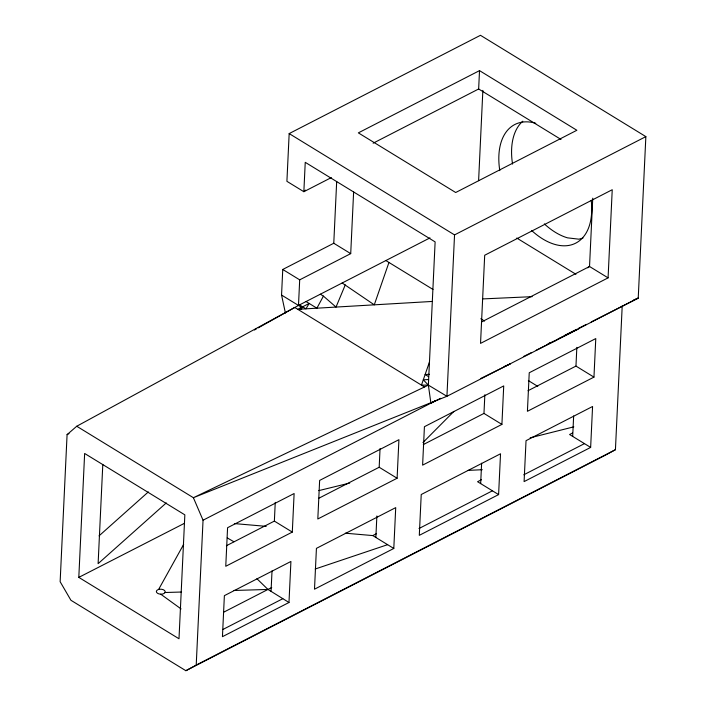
<?xml version="1.0" encoding="UTF-8"?>
<svg xmlns="http://www.w3.org/2000/svg" width="706" height="706" viewBox="0 0 706 706"><rect width="100%" height="100%" fill="white"/><g stroke="black" fill="none" stroke-linecap="round" stroke-linejoin="round"><path stroke-width="1.06" d="M429.98 237.887L298.488 305.433L76.742 426.248L67.079 434.631L60.142 581.709L70.935 600.277L185.872 670.7L605.095 455.335L615.429 449.704L622.207 305.945M78.807 577.376L84.641 453.473L184.84 514.85L178.997 638.762L78.807 577.376L184.16 523.455M102.802 464.433L98.116 563.67L166.272 502.919M185.872 670.7L196.215 665.07L203.046 520.216L193.391 497.712L76.742 426.248M285.418 313.058L281.553 295.055L282.753 269.463L333.77 243.252L350.714 253.63L353.627 191.935M645.858 136.62L454.54 234.904L446.933 396.295L428.374 385.123L193.391 497.712L446.933 396.295L638.233 298.1L645.858 136.62L480.477 35.3L289.169 133.584L286.91 181.327L303.854 191.705L331.326 177.594M288.983 602.492L222.443 636.68L224.376 595.652L290.916 561.464L288.983 602.492L271.051 591.346L272.022 570.916M226.414 545.729L274.369 521.099L275.252 502.372M298.488 305.433L299.697 279.841L350.714 253.63M292.302 532.086L294.12 493.529L227.579 527.717L225.761 566.274L292.302 532.086L274.369 521.099M333.77 243.252L336.683 181.557M375.857 537.478L376.872 515.98M318.477 498.436L379.175 467.257L380.057 448.531M393.798 548.465L395.722 507.623L316.429 548.359L314.497 589.201L393.798 548.465L372.768 535.58L345.305 533.198M397.107 478.244L398.925 439.688L319.633 480.424L317.815 518.981L397.107 478.244L379.175 467.257M373.121 143.203L478.65 88.991L479.515 70.626L576.864 130.266L455.697 192.509L358.348 132.869L479.515 70.626M478.606 180.683L482.86 90.412M480.662 483.61L481.624 463.207M423.282 444.595L483.972 413.416L484.854 394.725M498.604 494.597L500.528 453.781L421.226 494.518L419.302 535.342L498.604 494.597L477.574 481.713L481.492 479.718M501.913 424.403L503.722 385.917L424.421 426.706L422.612 465.139L501.913 424.403L483.972 413.416M572.69 436.405L573.651 415.949M528.009 390.718L575.964 366.087L576.846 347.37M592.749 198.192L589.528 266.497L587.754 267.803M590.648 447.41L592.572 406.497L526.032 440.676L524.099 481.598L590.648 447.41L569.592 434.517L572.54 433.016M593.958 377.119L595.776 338.58L529.235 372.768L527.417 411.298L593.958 377.119L575.964 366.087M608.078 277.864L612.234 189.729L484.695 255.245L480.539 343.381L608.078 277.864L589.528 266.497L481.607 321.936M388.953 262.455L374.277 304.833L342.172 283M429.495 361.913L421.456 385.123L424.43 386.967M345.269 284.897L336.021 307.066L323.427 296.114L320.33 294.217M323.427 296.114L316.888 308.187L306.069 301.55M158.621 589.431L183.684 544.335M305.336 190.108L303.854 191.705L305.239 162.327L435.125 241.893L428.374 385.123L430.898 403.152L440.694 398.299M422.965 442.538L453.914 411.395M99.069 535.845L148.339 491.923M536.216 350.22L571.242 332.623M67.079 434.631L69.003 433.555M254.416 330.002L256.34 328.934M258.264 327.858L294.764 307.472L421.456 385.123L428.374 385.123L423.291 379.819L428.604 379.546M203.046 520.216L435.779 400.637L430.898 403.152M223.926 612.076L271.739 587.507M372.768 535.58L376.545 533.639M418.993 528.529L492.417 490.811M523.79 474.794L584.462 443.624M223.105 629.373L282.797 598.706M196.215 665.07L615.429 449.704M564.844 335.288L576.581 329.331M578.541 328.343L586.368 324.372M591.266 321.901L638.233 298.1L633.485 300.103M523.543 356.495L531.344 352.638M480.874 378.425L510.27 363.881L504.252 366.493M548.235 343.743L550.212 342.772M558.128 338.889L578.894 328.705M548.121 343.919L556.672 340.08M572.875 331.661L577.261 329.543M315.194 569.018L387.612 544.67M582.98 238.046L578.973 239.193L567.527 237.843A66.682 39.43 62.8 0 1 544.335 223.899M530.153 437.817L573.819 426.848M318.759 490.626L349.726 483.063M432.213 301.444L297.755 309.307L309.157 303.448L305.963 308.831L299.556 304.895M429.38 374.286L425.127 374.524L428.56 376.66M468.06 470.399L482.277 469.711M482.683 298.912L532.165 296.67M165.063 592.51A4.448 2.497 2.7 0 0 159.706 589.228A4.448 2.497 2.7 0 0 157.597 593.322A4.448 2.497 2.7 0 0 165.063 592.51L181.477 592.025M234.021 590.463L267.962 589.457L271.051 591.346M234.357 523.587L266.215 526.349M299.671 308.319L301.188 309.104L302.645 306.792L300.429 308.716L301.586 307.331L281.553 295.055M227.27 537.91L233.889 541.749M478.65 88.991L561.014 139.453M516.766 238.046L575.937 274.29M289.169 133.584L454.54 234.904M480.786 318.741L484.537 321.045M385.855 260.558L432.999 289.451M528.37 380.605L537.778 386.367M282.753 269.463L299.697 279.841M160.721 594.187L181.071 608.916M256.922 578.708L267.962 589.457M512.547 164.083A66.682 39.43 62.8 0 1 522.811 121.194M591.213 200.38A66.682 39.43 62.8 0 1 531.583 230.447M499.795 170.64A66.682 39.43 62.8 0 1 535.775 123.268"/></g></svg>
